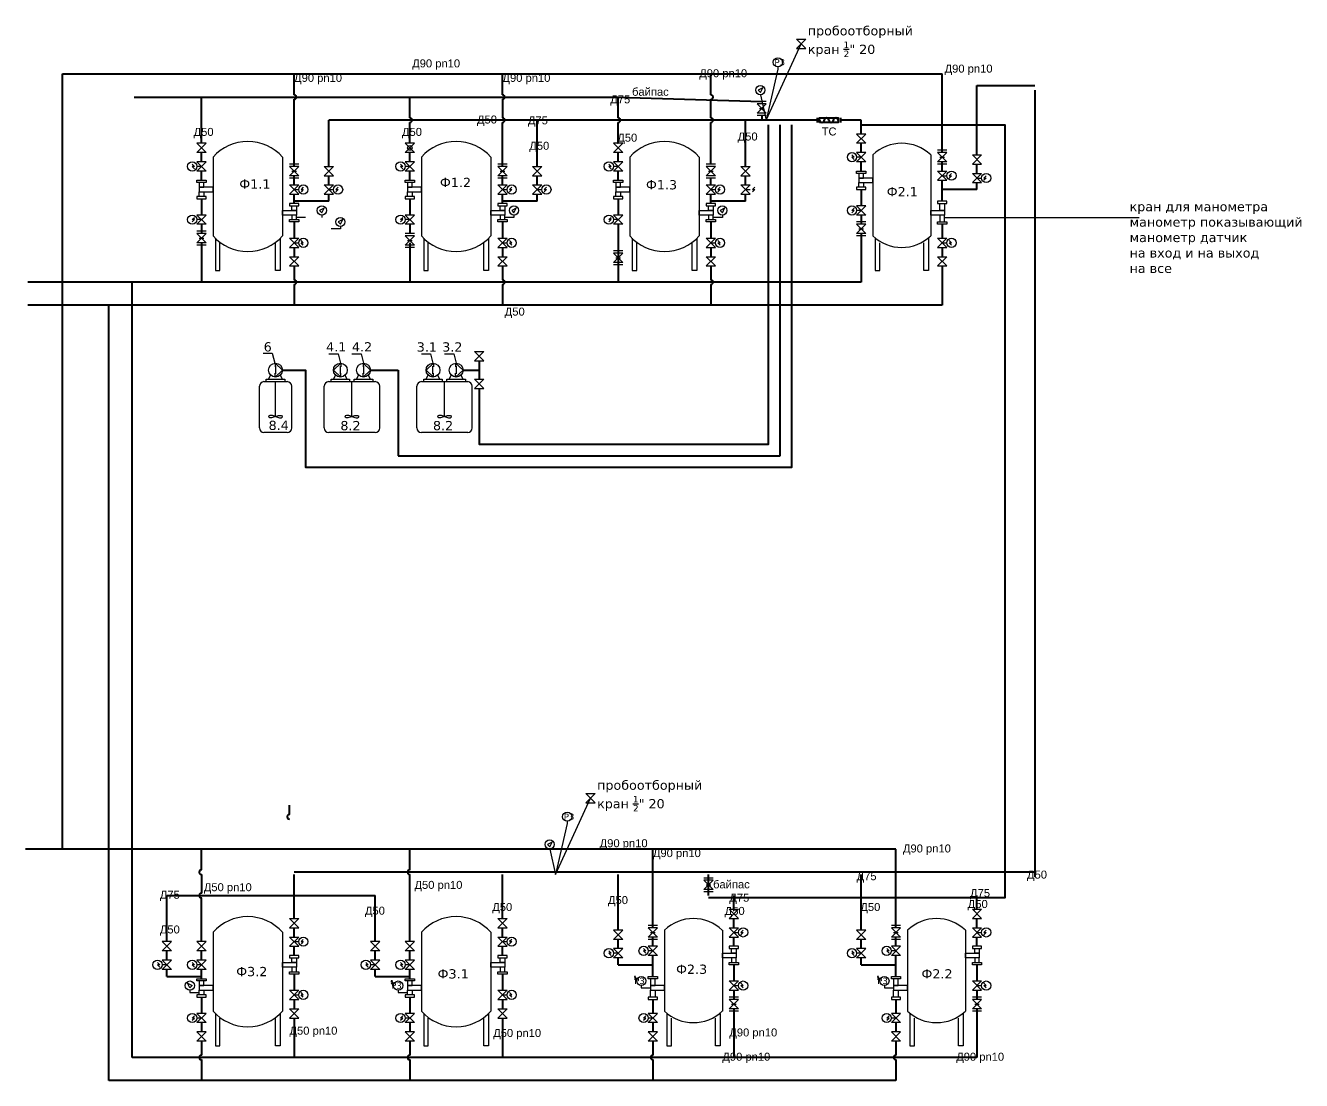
# Model space of a CAD drawing. Header units: millimetres. Extents: x 113402 to 208521, y -93000 to -12455.
# Drawn here: x 164950 to 192508, y -35250 to -12455 of the extents above; entities that cross this region are included whole.
import ezdxf

# ---------------------------------------------------------------- set-up
doc = ezdxf.new("R2010")
doc.units = ezdxf.units.MM
doc.layers.add('1', color=7, linetype='Continuous')
doc.layers.add('2', color=7, linetype='Continuous')
for name, color, linetype, lineweight, true_color in [('В1', 5, 'Continuous', 40, 0x0000ff), ('В20', 7, 'Continuous', 40, 0x0a7800), ('К10', 7, 'Continuous', 40, 0xffbe00), ('Р3', 7, 'Continuous', 40, 0xd19cc7)]:
    doc.layers.add(name, color=color, linetype=linetype, lineweight=lineweight, true_color=true_color)
for name, color, linetype, lineweight in [('В30', 136, 'Continuous', 40), ('В40', 142, 'Continuous', 40), ('В60Н', 140, 'Continuous', 40), ('К20Н', 33, 'Continuous', 40), ('Р1', 202, 'Continuous', 40), ('Р4', 210, 'Continuous', 40)]:
    doc.layers.add(name, color=color, linetype=linetype, lineweight=lineweight)
doc.styles.get("Standard").update_dxf_attribs({"font": 'arial.ttf'})

msp = doc.modelspace()

# ---------------------------------------------------------------- linework, layer by layer
for p, q in [((181600, -12750), (181800, -12750)), ((181800, -12750), (181600, -12950)), ((181600, -12750), (181800, -12950)), ((181600, -12950), (181800, -12950)), ((181200, -13400), (180950, -14500)), ((181200, -13350), (181200, -13400)), ((180871, -13800), (180771, -13850)), ((180771, -13850), (180821, -13900)), ((180821, -13900), (180871, -13800)), ((180821, -13900), (180871, -13800)), ((180821, -13950), (180950, -14500)), ((180871, -13800), (180871, -13800)), ((180950, -14100), (180750, -14100)), ((180950, -14150), (180750, -14150)), ((180750, -14150), (180950, -14350)), ((180950, -14150), (180750, -14350)), ((180800, -14250), (180900, -14250)), ((180950, -14350), (180750, -14350)), ((180950, -14400), (180750, -14400)), ((183100, -14800), (182900, -14800)), ((182900, -14800), (183100, -15000)), ((183100, -14800), (182900, -15000)), ((168850, -15000), (168650, -15000)), ((168650, -15000), (168850, -15200)), ((168850, -15000), (168650, -15200)), ((173350, -15000), (173150, -15000)), ((173150, -15000), (173350, -15200)), ((173350, -15000), (173150, -15200)), ((177850, -15000), (177650, -15000)), ((177650, -15000), (177850, -15200)), ((177850, -15000), (177650, -15200)), ((183100, -15000), (182900, -15000)), ((184850, -15150), (184650, -15150)), ((168850, -15200), (168650, -15200)), ((168850, -15400), (168650, -15400)), ((168650, -15400), (168850, -15600)), ((168850, -15400), (168650, -15600)), ((173350, -15200), (173150, -15200)), ((173350, -15400), (173150, -15400)), ((173150, -15400), (173350, -15600)), ((173350, -15400), (173150, -15600)), ((177850, -15200), (177650, -15200)), ((177850, -15400), (177650, -15400)), ((177650, -15400), (177850, -15600)), ((177850, -15400), (177650, -15600)), ((182800, -15250), (182850, -15300)), ((182850, -15300), (182800, -15300)), ((182800, -15300), (182850, -15350)), ((183100, -15200), (182900, -15200)), ((182900, -15200), (183100, -15400)), ((183100, -15200), (182900, -15400)), ((183000, -15300), (182900, -15300)), ((183100, -15400), (182900, -15400)), ((184850, -15200), (184650, -15200)), ((184650, -15200), (184850, -15400)), ((184850, -15200), (184650, -15400)), ((184850, -15400), (184650, -15400)), ((184700, -15300), (184800, -15300)), ((185400, -15250), (185600, -15250)), ((185600, -15250), (185400, -15450)), ((185400, -15250), (185600, -15450)), ((168550, -15450), (168600, -15500)), ((168600, -15500), (168550, -15500)), ((168550, -15500), (168600, -15550)), ((168750, -15500), (168650, -15500)), ((168850, -15600), (168650, -15600)), ((170850, -15450), (170650, -15450)), ((170850, -15500), (170650, -15500)), ((170650, -15500), (170850, -15700)), ((170850, -15500), (170650, -15700)), ((170850, -15700), (170650, -15700)), ((170700, -15600), (170800, -15600)), ((171400, -15500), (171600, -15500)), ((171600, -15500), (171400, -15700)), ((171400, -15500), (171600, -15700)), ((171400, -15700), (171600, -15700)), ((173050, -15450), (173100, -15500)), ((173100, -15500), (173050, -15500)), ((173050, -15500), (173100, -15550)), ((173250, -15500), (173150, -15500)), ((173350, -15600), (173150, -15600)), ((175350, -15450), (175150, -15450)), ((175350, -15500), (175150, -15500)), ((175150, -15500), (175350, -15700)), ((175350, -15500), (175150, -15700)), ((175350, -15700), (175150, -15700)), ((175200, -15600), (175300, -15600)), ((175900, -15500), (176100, -15500)), ((176100, -15500), (175900, -15700)), ((175900, -15500), (176100, -15700)), ((175900, -15700), (176100, -15700)), ((177550, -15450), (177600, -15500)), ((177600, -15500), (177550, -15500)), ((177550, -15500), (177600, -15550)), ((177750, -15500), (177650, -15500)), ((177850, -15600), (177650, -15600)), ((179850, -15450), (179650, -15450)), ((179850, -15500), (179650, -15500)), ((179650, -15500), (179850, -15700)), ((179850, -15500), (179650, -15700)), ((179850, -15700), (179650, -15700)), ((179700, -15600), (179800, -15600)), ((180400, -15500), (180600, -15500)), ((180600, -15500), (180400, -15700)), ((180400, -15500), (180600, -15700)), ((180400, -15700), (180600, -15700)), ((184850, -15450), (184650, -15450)), ((184650, -15600), (184850, -15600)), ((184850, -15600), (184650, -15800)), ((184650, -15600), (184850, -15800)), ((184750, -15700), (184850, -15700)), ((184950, -15650), (184900, -15700)), ((184900, -15700), (184950, -15700)), ((184950, -15700), (184900, -15750)), ((185400, -15450), (185600, -15450)), ((185400, -15650), (185600, -15650)), ((185600, -15650), (185400, -15850)), ((185400, -15650), (185600, -15850)), ((185700, -15700), (185650, -15750)), ((170850, -15750), (170650, -15750)), ((170650, -15900), (170850, -15900)), ((170850, -15900), (170650, -16100)), ((170650, -15900), (170850, -16100)), ((170950, -15950), (170900, -16000)), ((171400, -15900), (171600, -15900)), ((171600, -15900), (171400, -16100)), ((171400, -15900), (171600, -16100)), ((171700, -15950), (171650, -16000)), ((175350, -15750), (175150, -15750)), ((175150, -15900), (175350, -15900)), ((175350, -15900), (175150, -16100)), ((175150, -15900), (175350, -16100)), ((175450, -15950), (175400, -16000)), ((175900, -15900), (176100, -15900)), ((176100, -15900), (175900, -16100)), ((175900, -15900), (176100, -16100)), ((176200, -15950), (176150, -16000)), ((179850, -15750), (179650, -15750)), ((179650, -15900), (179850, -15900)), ((179850, -15900), (179650, -16100)), ((179650, -15900), (179850, -16100)), ((179950, -15950), (179900, -16000)), ((180400, -15900), (180600, -15900)), ((180600, -15900), (180400, -16100)), ((180400, -15900), (180600, -16100)), ((180700, -15950), (180650, -16000)), ((184650, -15800), (184850, -15800)), ((185400, -15850), (185600, -15850)), ((185500, -15750), (185600, -15750)), ((185650, -15750), (185700, -15750)), ((185700, -15750), (185650, -15800)), ((170650, -16100), (170850, -16100)), ((170750, -16000), (170850, -16000)), ((170900, -16000), (170950, -16000)), ((170950, -16000), (170900, -16050)), ((171400, -16100), (171600, -16100)), ((171500, -16000), (171600, -16000)), ((171650, -16000), (171700, -16000)), ((171700, -16000), (171650, -16050)), ((175150, -16100), (175350, -16100)), ((175250, -16000), (175350, -16000)), ((175400, -16000), (175450, -16000)), ((175450, -16000), (175400, -16050)), ((175900, -16100), (176100, -16100)), ((176000, -16000), (176100, -16000)), ((176150, -16000), (176200, -16000)), ((176200, -16000), (176150, -16050)), ((179650, -16100), (179850, -16100)), ((179750, -16000), (179850, -16000)), ((179900, -16000), (179950, -16000)), ((179950, -16000), (179900, -16050)), ((180400, -16100), (180600, -16100)), ((180500, -16000), (180600, -16000)), ((180650, -16000), (180700, -16000)), ((180700, -16000), (180650, -16050)), ((171400, -16400), (171300, -16450)), ((171300, -16450), (171350, -16500)), ((171350, -16500), (171400, -16400)), ((171350, -16500), (171400, -16400)), ((175550, -16400), (175450, -16450)), ((175450, -16450), (175500, -16500)), ((175500, -16500), (175550, -16400)), ((175500, -16500), (175550, -16400)), ((180050, -16400), (179950, -16450)), ((179950, -16450), (180000, -16500)), ((180000, -16500), (180050, -16400)), ((180000, -16500), (180050, -16400)), ((182800, -16450), (182850, -16400)), ((182800, -16500), (182850, -16450)), ((182850, -16450), (182800, -16450)), ((183100, -16350), (182900, -16350)), ((182900, -16550), (183100, -16350)), ((183100, -16550), (182900, -16350)), ((183000, -16450), (182900, -16450)), ((168550, -16650), (168600, -16600)), ((168550, -16700), (168600, -16650)), ((168600, -16650), (168550, -16650)), ((168850, -16550), (168650, -16550)), ((168650, -16750), (168850, -16550)), ((168850, -16750), (168650, -16550)), ((168750, -16650), (168650, -16650)), ((168850, -16750), (168650, -16750)), ((171000, -16600), (170800, -16600)), ((171350, -16550), (171350, -16600)), ((171800, -16650), (171700, -16700)), ((171700, -16700), (171750, -16750)), ((171750, -16750), (171800, -16650)), ((171750, -16750), (171800, -16650)), ((171750, -16800), (171750, -16850)), ((173050, -16650), (173100, -16600)), ((173050, -16700), (173100, -16650)), ((173100, -16650), (173050, -16650)), ((173350, -16550), (173150, -16550)), ((173150, -16750), (173350, -16550)), ((173350, -16750), (173150, -16550)), ((173250, -16650), (173150, -16650)), ((173350, -16750), (173150, -16750)), ((175500, -16600), (175300, -16600)), ((175500, -16550), (175500, -16600)), ((177550, -16650), (177600, -16600)), ((177550, -16700), (177600, -16650)), ((177600, -16650), (177550, -16650)), ((177850, -16550), (177650, -16550)), ((177650, -16750), (177850, -16550)), ((177850, -16750), (177650, -16550)), ((177750, -16650), (177650, -16650)), ((177850, -16750), (177650, -16750)), ((180000, -16600), (179800, -16600)), ((180000, -16550), (180000, -16600)), ((183100, -16550), (182900, -16550)), ((183100, -16700), (182900, -16700)), ((183100, -16750), (182900, -16750)), ((182900, -16750), (183100, -16950)), ((183100, -16750), (182900, -16950)), ((184800, -16600), (189000, -16600)), ((168850, -16900), (168650, -16900)), ((168850, -16950), (168650, -16950)), ((168650, -16950), (168850, -17150)), ((168850, -16950), (168650, -17150)), ((168700, -17050), (168800, -17050)), ((170650, -17050), (170850, -17050)), ((170850, -17250), (170650, -17050)), ((170650, -17250), (170850, -17050)), ((171750, -16850), (171550, -16850)), ((173350, -16950), (173150, -16950)), ((173350, -17000), (173150, -17000)), ((173150, -17000), (173350, -17200)), ((173350, -17000), (173150, -17200)), ((175150, -17050), (175350, -17050)), ((175350, -17250), (175150, -17050)), ((175150, -17250), (175350, -17050)), ((179650, -17050), (179850, -17050)), ((179850, -17250), (179650, -17050)), ((179650, -17250), (179850, -17050)), ((183100, -16950), (182900, -16950)), ((183100, -17000), (182900, -17000)), ((182950, -16850), (183050, -16850)), ((184650, -17050), (184850, -17050)), ((184850, -17250), (184650, -17050)), ((184650, -17250), (184850, -17050)), ((168850, -17150), (168650, -17150)), ((168850, -17200), (168650, -17200)), ((170650, -17250), (170850, -17250)), ((170750, -17150), (170850, -17150)), ((170950, -17150), (170900, -17100)), ((170950, -17200), (170900, -17150)), ((170900, -17150), (170950, -17150)), ((173350, -17200), (173150, -17200)), ((173350, -17250), (173150, -17250)), ((173200, -17100), (173300, -17100)), ((175150, -17250), (175350, -17250)), ((175250, -17150), (175350, -17150)), ((175450, -17150), (175400, -17100)), ((175450, -17200), (175400, -17150)), ((175400, -17150), (175450, -17150)), ((177850, -17325), (177650, -17325)), ((179650, -17250), (179850, -17250)), ((179750, -17150), (179850, -17150)), ((179950, -17150), (179900, -17100)), ((179950, -17200), (179900, -17150)), ((179900, -17150), (179950, -17150)), ((184650, -17250), (184850, -17250)), ((184750, -17150), (184850, -17150)), ((184950, -17150), (184900, -17100)), ((184950, -17200), (184900, -17150)), ((184900, -17150), (184950, -17150)), ((170650, -17450), (170850, -17450)), ((170850, -17650), (170650, -17450)), ((170650, -17650), (170850, -17450)), ((175150, -17450), (175350, -17450)), ((175350, -17650), (175150, -17450)), ((175150, -17650), (175350, -17450)), ((177850, -17375), (177650, -17375)), ((177650, -17375), (177850, -17575)), ((177850, -17375), (177650, -17575)), ((177850, -17575), (177650, -17575)), ((177850, -17625), (177650, -17625)), ((177700, -17475), (177800, -17475)), ((179650, -17450), (179850, -17450)), ((179850, -17650), (179650, -17450)), ((179650, -17650), (179850, -17450)), ((184650, -17450), (184850, -17450)), ((184850, -17650), (184650, -17450)), ((184650, -17650), (184850, -17450)), ((170650, -17650), (170850, -17650)), ((175150, -17650), (175350, -17650)), ((179650, -17650), (179850, -17650)), ((184650, -17650), (184850, -17650)), ((174650, -19500), (174850, -19500)), ((174850, -19500), (174650, -19700)), ((174650, -19500), (174850, -19700)), ((174650, -19700), (174850, -19700)), ((170150, -20150), (170150, -20100)), ((170150, -20100), (170550, -20100)), ((170200, -20100), (170250, -20000)), ((170500, -20100), (170450, -20000)), ((170550, -20100), (170550, -20150)), ((171550, -20150), (171550, -20100)), ((171550, -20100), (171950, -20100)), ((171600, -20100), (171650, -20000)), ((171900, -20100), (171850, -20000)), ((171950, -20100), (171950, -20150)), ((172050, -20150), (172050, -20100)), ((172050, -20100), (172450, -20100)), ((172100, -20100), (172150, -20000)), ((172400, -20100), (172350, -20000)), ((172450, -20100), (172450, -20150)), ((173550, -20150), (173550, -20100)), ((173550, -20100), (173950, -20100)), ((173600, -20100), (173650, -20000)), ((173900, -20100), (173850, -20000)), ((173950, -20100), (173950, -20150)), ((174050, -20150), (174050, -20100)), ((174050, -20100), (174450, -20100)), ((174100, -20100), (174150, -20000)), ((174400, -20100), (174350, -20000)), ((174450, -20100), (174450, -20150)), ((174650, -20100), (174850, -20100)), ((174850, -20100), (174650, -20300)), ((174650, -20100), (174850, -20300)), ((170000, -21150), (170000, -20250)), ((170100, -20150), (170600, -20150)), ((170350, -20900), (170350, -20150)), ((170700, -21150), (170700, -20250)), ((171400, -21150), (171400, -20250)), ((171500, -20150), (172500, -20150)), ((172000, -20900), (172000, -20150)), ((172600, -21150), (172600, -20250)), ((173400, -21150), (173400, -20250)), ((173500, -20150), (174500, -20150)), ((174000, -20900), (174000, -20150)), ((174600, -21150), (174600, -20250)), ((174650, -20300), (174850, -20300)), ((170600, -21250), (170100, -21250)), ((172500, -21250), (171500, -21250)), ((174500, -21250), (173500, -21250)), ((177050, -29050), (177250, -29050)), ((177250, -29050), (177050, -29250)), ((177050, -29050), (177250, -29250)), ((177050, -29250), (177250, -29250)), ((176650, -29700), (176400, -30800)), ((176650, -29650), (176650, -29700)), ((176321, -30100), (176221, -30150)), ((176221, -30150), (176271, -30200)), ((176271, -30200), (176321, -30100)), ((176271, -30200), (176321, -30100)), ((176271, -30250), (176400, -30800)), ((176321, -30100), (176321, -30100)), ((179800, -30875), (179600, -30875)), ((179800, -30925), (179600, -30925)), ((179600, -30925), (179800, -31125)), ((179800, -30925), (179600, -31125)), ((179800, -31125), (179600, -31125)), ((179650, -31025), (179750, -31025)), ((179800, -31175), (179600, -31175)), ((180150, -31550), (180350, -31550)), ((180350, -31550), (180150, -31750)), ((180150, -31550), (180350, -31750)), ((185400, -31550), (185600, -31550)), ((185600, -31550), (185400, -31750)), ((185400, -31550), (185600, -31750)), ((170650, -31750), (170850, -31750)), ((170850, -31750), (170650, -31950)), ((170650, -31750), (170850, -31950)), ((170650, -31950), (170850, -31950)), ((175150, -31750), (175350, -31750)), ((175350, -31750), (175150, -31950)), ((175150, -31750), (175350, -31950)), ((175150, -31950), (175350, -31950)), ((178600, -31900), (178400, -31900)), ((178600, -31950), (178400, -31950)), ((178400, -31950), (178600, -32150)), ((178600, -31950), (178400, -32150)), ((180150, -31750), (180350, -31750)), ((180150, -31950), (180350, -31950)), ((180350, -31950), (180150, -32150)), ((180150, -31950), (180350, -32150)), ((183850, -31900), (183650, -31900)), ((183850, -31950), (183650, -31950)), ((183650, -31950), (183850, -32150)), ((183850, -31950), (183650, -32150)), ((185400, -31750), (185600, -31750)), ((185400, -31950), (185600, -31950)), ((185600, -31950), (185400, -32150)), ((185400, -31950), (185600, -32150)), ((170650, -32150), (170850, -32150)), ((170850, -32150), (170650, -32350)), ((170650, -32150), (170850, -32350)), ((170950, -32200), (170900, -32250)), ((175150, -32150), (175350, -32150)), ((175350, -32150), (175150, -32350)), ((175150, -32150), (175350, -32350)), ((175450, -32200), (175400, -32250)), ((177850, -32000), (177650, -32000)), ((177650, -32000), (177850, -32200)), ((177850, -32000), (177650, -32200)), ((177850, -32200), (177650, -32200)), ((178600, -32150), (178400, -32150)), ((178600, -32200), (178400, -32200)), ((178450, -32050), (178550, -32050)), ((180150, -32150), (180350, -32150)), ((180250, -32050), (180350, -32050)), ((180450, -32000), (180400, -32050)), ((180400, -32050), (180450, -32050)), ((180450, -32050), (180400, -32100)), ((183100, -32000), (182900, -32000)), ((182900, -32000), (183100, -32200)), ((183100, -32000), (182900, -32200)), ((183100, -32200), (182900, -32200)), ((183850, -32150), (183650, -32150)), ((183850, -32200), (183650, -32200)), ((183700, -32050), (183800, -32050)), ((185400, -32150), (185600, -32150)), ((185500, -32050), (185600, -32050)), ((185700, -32000), (185650, -32050)), ((185650, -32050), (185700, -32050)), ((185700, -32050), (185650, -32100)), ((168100, -32250), (167900, -32250)), ((167900, -32250), (168100, -32450)), ((168100, -32250), (167900, -32450)), ((168100, -32450), (167900, -32450)), ((168850, -32250), (168650, -32250)), ((168650, -32250), (168850, -32450)), ((168850, -32250), (168650, -32450)), ((168850, -32450), (168650, -32450)), ((170650, -32350), (170850, -32350)), ((170750, -32250), (170850, -32250)), ((170900, -32250), (170950, -32250)), ((170950, -32250), (170900, -32300)), ((172600, -32250), (172400, -32250)), ((172400, -32250), (172600, -32450)), ((172600, -32250), (172400, -32450)), ((172600, -32450), (172400, -32450)), ((173350, -32250), (173150, -32250)), ((173150, -32250), (173350, -32450)), ((173350, -32250), (173150, -32450)), ((173350, -32450), (173150, -32450)), ((175150, -32350), (175350, -32350)), ((175250, -32250), (175350, -32250)), ((175400, -32250), (175450, -32250)), ((175450, -32250), (175400, -32300)), ((177550, -32450), (177600, -32500)), ((177600, -32500), (177550, -32500)), ((177550, -32500), (177600, -32550)), ((177850, -32400), (177650, -32400)), ((177650, -32400), (177850, -32600)), ((177850, -32400), (177650, -32600)), ((177750, -32500), (177650, -32500)), ((178300, -32400), (178350, -32450)), ((178350, -32450), (178300, -32450)), ((178300, -32450), (178350, -32500)), ((178600, -32350), (178400, -32350)), ((178400, -32350), (178600, -32550)), ((178600, -32350), (178400, -32550)), ((178500, -32450), (178400, -32450)), ((182800, -32450), (182850, -32500)), ((182850, -32500), (182800, -32500)), ((182800, -32500), (182850, -32550)), ((183100, -32400), (182900, -32400)), ((182900, -32400), (183100, -32600)), ((183100, -32400), (182900, -32600)), ((183000, -32500), (182900, -32500)), ((183550, -32400), (183600, -32450)), ((183600, -32450), (183550, -32450)), ((183550, -32450), (183600, -32500)), ((183850, -32350), (183650, -32350)), ((183650, -32350), (183850, -32550)), ((183850, -32350), (183650, -32550)), ((183750, -32450), (183650, -32450)), ((167800, -32700), (167850, -32750)), ((167850, -32750), (167800, -32750)), ((167800, -32750), (167850, -32800)), ((168100, -32650), (167900, -32650)), ((167900, -32650), (168100, -32850)), ((168100, -32650), (167900, -32850)), ((168000, -32750), (167900, -32750)), ((168550, -32700), (168600, -32750)), ((168600, -32750), (168550, -32750)), ((168550, -32750), (168600, -32800)), ((168850, -32650), (168650, -32650)), ((168650, -32650), (168850, -32850)), ((168850, -32650), (168650, -32850)), ((168750, -32750), (168650, -32750)), ((172300, -32700), (172350, -32750)), ((172350, -32750), (172300, -32750)), ((172300, -32750), (172350, -32800)), ((172600, -32650), (172400, -32650)), ((172400, -32650), (172600, -32850)), ((172600, -32650), (172400, -32850)), ((172500, -32750), (172400, -32750)), ((173050, -32700), (173100, -32750)), ((173100, -32750), (173050, -32750)), ((173050, -32750), (173100, -32800)), ((173350, -32650), (173150, -32650)), ((173150, -32650), (173350, -32850)), ((173350, -32650), (173150, -32850)), ((173250, -32750), (173150, -32750)), ((177850, -32600), (177650, -32600)), ((178600, -32550), (178400, -32550)), ((183100, -32600), (182900, -32600)), ((183850, -32550), (183650, -32550)), ((168100, -32850), (167900, -32850)), ((168850, -32850), (168650, -32850)), ((172600, -32850), (172400, -32850)), ((173350, -32850), (173150, -32850)), ((178150, -33050), (178100, -33000)), ((178150, -33100), (178100, -33050)), ((178100, -33050), (178150, -33050)), ((183400, -33050), (183350, -33000)), ((183400, -33100), (183350, -33050)), ((183350, -33050), (183400, -33050)), ((168500, -33250), (168450, -33150)), ((168500, -33250), (168450, -33150)), ((168450, -33150), (168550, -33200)), ((168550, -33200), (168500, -33250)), ((168500, -33300), (168500, -33350)), ((170650, -33300), (170850, -33300)), ((170850, -33500), (170650, -33300)), ((170650, -33500), (170850, -33300)), ((172900, -33150), (172850, -33100)), ((172900, -33200), (172850, -33150)), ((172850, -33150), (172900, -33150)), ((173000, -33300), (173000, -33350)), ((175150, -33300), (175350, -33300)), ((175350, -33500), (175150, -33300)), ((175150, -33500), (175350, -33300)), ((178250, -33200), (178250, -33250)), ((178250, -33250), (178450, -33250)), ((180150, -33100), (180350, -33100)), ((180350, -33300), (180150, -33100)), ((180150, -33300), (180350, -33100)), ((180150, -33300), (180350, -33300)), ((180250, -33200), (180350, -33200)), ((180450, -33200), (180400, -33150)), ((180450, -33250), (180400, -33200)), ((180400, -33200), (180450, -33200)), ((183500, -33200), (183500, -33250)), ((183500, -33250), (183700, -33250)), ((185400, -33100), (185600, -33100)), ((185600, -33300), (185400, -33100)), ((185400, -33300), (185600, -33100)), ((185400, -33300), (185600, -33300)), ((185500, -33200), (185600, -33200)), ((185700, -33200), (185650, -33150)), ((185700, -33250), (185650, -33200)), ((185650, -33200), (185700, -33200)), ((168500, -33350), (168700, -33350)), ((170650, -33500), (170850, -33500)), ((170750, -33400), (170850, -33400)), ((170950, -33400), (170900, -33350)), ((170950, -33450), (170900, -33400)), ((170900, -33400), (170950, -33400)), ((173000, -33350), (173200, -33350)), ((175150, -33500), (175350, -33500)), ((175250, -33400), (175350, -33400)), ((175450, -33400), (175400, -33350)), ((175450, -33450), (175400, -33400)), ((175400, -33400), (175450, -33400)), ((180350, -33450), (180150, -33450)), ((180350, -33500), (180150, -33500)), ((180150, -33500), (180350, -33700)), ((180350, -33500), (180150, -33700)), ((180200, -33600), (180300, -33600)), ((185600, -33450), (185400, -33450)), ((185600, -33500), (185400, -33500)), ((185400, -33500), (185600, -33700)), ((185600, -33500), (185400, -33700)), ((185450, -33600), (185550, -33600)), ((168550, -33900), (168600, -33850)), ((168850, -33800), (168650, -33800)), ((168650, -34000), (168850, -33800)), ((168850, -34000), (168650, -33800)), ((170650, -33700), (170850, -33700)), ((170850, -33900), (170650, -33700)), ((170650, -33900), (170850, -33700)), ((173050, -33900), (173100, -33850)), ((173350, -33800), (173150, -33800)), ((173150, -34000), (173350, -33800)), ((173350, -34000), (173150, -33800)), ((175150, -33700), (175350, -33700)), ((175350, -33900), (175150, -33700)), ((175150, -33900), (175350, -33700)), ((178300, -33900), (178350, -33850)), ((178600, -33800), (178400, -33800)), ((178400, -34000), (178600, -33800)), ((178600, -34000), (178400, -33800)), ((180350, -33700), (180150, -33700)), ((180350, -33750), (180150, -33750)), ((183550, -33900), (183600, -33850)), ((183850, -33800), (183650, -33800)), ((183650, -34000), (183850, -33800)), ((183850, -34000), (183650, -33800)), ((185600, -33700), (185400, -33700)), ((185600, -33750), (185400, -33750)), ((168550, -33950), (168600, -33900)), ((168600, -33900), (168550, -33900)), ((168750, -33900), (168650, -33900)), ((168850, -34000), (168650, -34000)), ((170650, -33900), (170850, -33900)), ((173050, -33950), (173100, -33900)), ((173100, -33900), (173050, -33900)), ((173250, -33900), (173150, -33900)), ((173350, -34000), (173150, -34000)), ((175150, -33900), (175350, -33900)), ((178300, -33950), (178350, -33900)), ((178350, -33900), (178300, -33900)), ((178500, -33900), (178400, -33900)), ((178600, -34000), (178400, -34000)), ((183550, -33950), (183600, -33900)), ((183600, -33900), (183550, -33900)), ((183750, -33900), (183650, -33900)), ((183850, -34000), (183650, -34000)), ((168850, -34200), (168650, -34200)), ((168650, -34400), (168850, -34200)), ((168850, -34400), (168650, -34200)), ((168850, -34400), (168650, -34400)), ((173350, -34200), (173150, -34200)), ((173150, -34400), (173350, -34200)), ((173350, -34400), (173150, -34200)), ((173350, -34400), (173150, -34400)), ((178600, -34200), (178400, -34200)), ((178400, -34400), (178600, -34200)), ((178600, -34400), (178400, -34200)), ((178600, -34400), (178400, -34400)), ((183850, -34200), (183650, -34200)), ((183650, -34400), (183850, -34200)), ((183850, -34400), (183650, -34200)), ((183850, -34400), (183650, -34400))]:
    msp.add_line(p, q)
at = {"ltscale": 0.166667}
for p, q in [((170084, -19538), (170274, -19538)), ((171500, -19550), (171700, -19550)), ((172000, -19550), (172200, -19550)), ((173500, -19550), (173700, -19550)), ((174000, -19550), (174200, -19550))]:
    msp.add_line(p, q, dxfattribs=at)
at = {"ltscale": 0.4}
for p, q in [((170274, -19538), (170333, -19753)), ((171700, -19550), (171750, -19750)), ((172200, -19550), (172250, -19750)), ((173700, -19550), (173750, -19750)), ((174200, -19550), (174250, -19750))]:
    msp.add_line(p, q, dxfattribs=at)
at = {"ltscale": 10}
for p, q in [((170500, -19900), (170339, -19750)), ((170339, -19750), (170339, -19831)), ((170350, -19819), (170350, -19981)), ((171600, -19900), (171761, -19750)), ((171750, -19981), (171750, -19819)), ((171761, -19750), (171761, -19832)), ((172400, -19900), (172239, -19750)), ((172239, -19750), (172239, -19831)), ((172250, -19819), (172250, -19981)), ((173600, -19900), (173761, -19750)), ((173750, -19981), (173750, -19819)), ((173761, -19750), (173761, -19832)), ((174400, -19900), (174239, -19750)), ((174239, -19750), (174239, -19831)), ((174250, -19819), (174250, -19981)), ((170500, -19900), (170339, -20050)), ((170339, -20050), (170339, -19968)), ((171600, -19900), (171761, -20050)), ((171761, -20050), (171761, -19969)), ((172400, -19900), (172239, -20050)), ((172239, -20050), (172239, -19968)), ((173600, -19900), (173761, -20050)), ((173761, -20050), (173761, -19969)), ((174400, -19900), (174239, -20050)), ((174239, -20050), (174239, -19968))]:
    msp.add_line(p, q, dxfattribs=at)
for centre, radius in [((181200, -13250), 100), ((180821, -13850), 100), ((173250, -15100), 50), ((168550, -15500), 100), ((173050, -15500), 100), ((177550, -15500), 100), ((182800, -15300), 100), ((184950, -15700), 100), ((185700, -15750), 100), ((170950, -16000), 100), ((171700, -16000), 100), ((175450, -16000), 100), ((176200, -16000), 100), ((179950, -16000), 100), ((171350, -16450), 100), ((175500, -16450), 100), ((180000, -16450), 100), ((182800, -16450), 100), ((168550, -16650), 100), ((171750, -16700), 100), ((173050, -16650), 100), ((177550, -16650), 100), ((170950, -17150), 100), ((175450, -17150), 100), ((179950, -17150), 100), ((184950, -17150), 100), ((170350, -19900), 150), ((171750, -19900), 150), ((172250, -19900), 150), ((173750, -19900), 150), ((174250, -19900), 150), ((176650, -29550), 100), ((176271, -30150), 100), ((180450, -32050), 100), ((185700, -32050), 100), ((170950, -32250), 100), ((175450, -32250), 100), ((177550, -32500), 100), ((178300, -32450), 100), ((182800, -32500), 100), ((183550, -32450), 100), ((167800, -32750), 100), ((168550, -32750), 100), ((172300, -32750), 100), ((173050, -32750), 100), ((178250, -33100), 100), ((183500, -33100), 100), ((168500, -33200), 100), ((170950, -33400), 100), ((173000, -33200), 100), ((175450, -33400), 100), ((180450, -33200), 100), ((185700, -33200), 100), ((168550, -33900), 100), ((173050, -33900), 100), ((178300, -33900), 100), ((183550, -33900), 100)]:
    msp.add_circle(centre, radius)
for centre, start, end in [((170100, -20250), 90, 180), ((170600, -20250), 0, 90), ((171500, -20250), 90, 180), ((172500, -20250), 0, 90), ((173500, -20250), 90, 180), ((174500, -20250), 0, 90), ((170100, -21150), 180, 270), ((170600, -21150), 270, 0), ((171500, -21150), 180, 270), ((172500, -21150), 270, 0), ((173500, -21150), 180, 270), ((174500, -21150), 270, 0)]:
    msp.add_arc(centre, 100, start, end)
at = {"ltscale": 50}
for centre, start, end in [((170219, -20905), 144.6538, 215.3462), ((170481, -20905), 324.6538, 35.3462), ((171869, -20905), 144.6538, 215.3462), ((172131, -20905), 324.6538, 35.3462), ((173869, -20905), 144.6538, 215.3462), ((174131, -20905), 324.6538, 35.3462)]:
    msp.add_arc(centre, 19, start, end, dxfattribs=at)
for points in [[(170350, -20900), (170261, -20880), (170206, -20891), (170204, -20894)], [(170350, -20900), (170261, -20931), (170206, -20920), (170204, -20916)], [(170350, -20900), (170439, -20880), (170494, -20891), (170496, -20894)], [(170350, -20900), (170439, -20931), (170494, -20920), (170496, -20916)], [(172000, -20900), (171911, -20880), (171856, -20891), (171854, -20894)], [(172000, -20900), (171911, -20931), (171856, -20920), (171854, -20916)], [(172000, -20900), (172089, -20880), (172144, -20891), (172146, -20894)], [(172000, -20900), (172089, -20931), (172144, -20920), (172146, -20916)], [(174000, -20900), (173911, -20880), (173856, -20891), (173854, -20894)], [(174000, -20900), (173911, -20931), (173856, -20920), (173854, -20916)], [(174000, -20900), (174089, -20880), (174144, -20891), (174146, -20894)], [(174000, -20900), (174089, -20931), (174144, -20920), (174146, -20916)]]:
    msp.add_spline(points, degree=3, dxfattribs=at)
at = {"layer": '1'}
for p, q in [((180950, -14500), (181700, -12850)), ((169000, -15298), (169000, -17000)), ((170500, -15298), (170500, -17000)), ((173500, -15298), (173500, -17000)), ((175000, -15298), (175000, -17000)), ((178000, -15298), (178000, -17000)), ((179500, -15298), (179500, -17000)), ((183250, -15250), (183250, -17000)), ((184500, -15250), (184500, -17000)), ((169050, -17050), (169050, -17750)), ((170450, -17054), (170450, -17750)), ((173550, -17050), (173550, -17750)), ((174950, -17054), (174950, -17750)), ((178050, -17050), (178050, -17750)), ((179450, -17054), (179450, -17750)), ((183300, -17050), (183300, -17750)), ((184450, -17054), (184450, -17750)), ((169150, -17750), (169150, -17150)), ((170350, -17750), (170350, -17150)), ((173650, -17750), (173650, -17150)), ((174850, -17750), (174850, -17150)), ((178150, -17750), (178150, -17150)), ((179350, -17750), (179350, -17150)), ((183400, -17750), (183400, -17150)), ((184350, -17750), (184350, -17150)), ((169050, -17750), (169150, -17750)), ((170450, -17750), (170350, -17750)), ((173550, -17750), (173650, -17750)), ((174950, -17750), (174850, -17750)), ((178050, -17750), (178150, -17750)), ((179450, -17750), (179350, -17750)), ((183300, -17750), (183400, -17750)), ((184450, -17750), (184350, -17750)), ((176400, -30800), (177150, -29150)), ((169000, -32048), (169000, -33750)), ((170500, -32048), (170500, -33750)), ((173500, -32048), (173500, -33750)), ((175000, -32048), (175000, -33750)), ((178750, -32000), (178750, -33750)), ((180000, -32000), (180000, -33750)), ((184000, -32000), (184000, -33750)), ((185250, -32000), (185250, -33750)), ((178100, -33000), (178125, -33000)), ((178125, -33000), (178100, -33000)), ((178100, -33000), (178100, -33025)), ((178100, -33025), (178125, -33000)), ((183350, -33000), (183375, -33000)), ((183375, -33000), (183350, -33000)), ((183350, -33000), (183350, -33025)), ((183350, -33025), (183375, -33000)), ((172850, -33100), (172875, -33100)), ((172875, -33100), (172850, -33100)), ((172850, -33100), (172850, -33125)), ((172850, -33125), (172875, -33100)), ((169050, -33804), (169050, -34500)), ((170450, -33800), (170450, -34500)), ((173550, -33804), (173550, -34500)), ((174950, -33800), (174950, -34500)), ((178800, -33804), (178800, -34500)), ((179950, -33800), (179950, -34500)), ((184050, -33804), (184050, -34500)), ((185200, -33800), (185200, -34500)), ((169150, -34500), (169150, -33900)), ((170350, -34500), (170350, -33900)), ((173650, -34500), (173650, -33900)), ((174850, -34500), (174850, -33900)), ((178900, -34500), (178900, -33900)), ((179850, -34500), (179850, -33900)), ((184150, -34500), (184150, -33900)), ((185100, -34500), (185100, -33900)), ((169050, -34500), (169150, -34500)), ((170450, -34500), (170350, -34500)), ((173550, -34500), (173650, -34500)), ((174950, -34500), (174850, -34500)), ((178800, -34500), (178900, -34500)), ((179950, -34500), (179850, -34500)), ((184050, -34500), (184150, -34500)), ((185200, -34500), (185100, -34500))]:
    msp.add_line(p, q, dxfattribs=at)
for points in [[(183100, -15650), (182900, -15650), (182900, -15600), (183100, -15600)], [(182950, -15750), (183050, -15750), (183050, -15650), (182950, -15650)], [(168850, -15850), (168650, -15850), (168650, -15800), (168850, -15800)], [(168700, -15950), (168800, -15950), (168800, -15850), (168700, -15850)], [(168700, -16050), (169000, -16050), (169000, -15950), (168700, -15950)], [(173350, -15850), (173150, -15850), (173150, -15800), (173350, -15800)], [(173200, -15950), (173300, -15950), (173300, -15850), (173200, -15850)], [(173200, -16050), (173500, -16050), (173500, -15950), (173200, -15950)], [(177850, -15850), (177650, -15850), (177650, -15800), (177850, -15800)], [(177700, -15950), (177800, -15950), (177800, -15850), (177700, -15850)], [(177700, -16050), (178000, -16050), (178000, -15950), (177700, -15950)], [(183100, -15950), (182900, -15950), (182900, -16000), (183100, -16000)], [(182950, -15850), (183250, -15850), (183250, -15750), (182950, -15750)], [(182950, -15850), (183050, -15850), (183050, -15950), (182950, -15950)], [(168850, -16150), (168650, -16150), (168650, -16200), (168850, -16200)], [(168700, -16050), (168800, -16050), (168800, -16150), (168700, -16150)], [(173350, -16150), (173150, -16150), (173150, -16200), (173350, -16200)], [(173200, -16050), (173300, -16050), (173300, -16150), (173200, -16150)], [(177850, -16150), (177650, -16150), (177650, -16200), (177850, -16200)], [(177700, -16050), (177800, -16050), (177800, -16150), (177700, -16150)], [(184650, -16300), (184850, -16300), (184850, -16250), (184650, -16250)], [(170800, -16550), (170500, -16550), (170500, -16450), (170800, -16450)], [(170650, -16350), (170850, -16350), (170850, -16300), (170650, -16300)], [(170800, -16450), (170700, -16450), (170700, -16350), (170800, -16350)], [(175300, -16550), (175000, -16550), (175000, -16450), (175300, -16450)], [(175150, -16350), (175350, -16350), (175350, -16300), (175150, -16300)], [(175300, -16450), (175200, -16450), (175200, -16350), (175300, -16350)], [(179800, -16550), (179500, -16550), (179500, -16450), (179800, -16450)], [(179650, -16350), (179850, -16350), (179850, -16300), (179650, -16300)], [(179800, -16450), (179700, -16450), (179700, -16350), (179800, -16350)], [(184800, -16550), (184500, -16550), (184500, -16450), (184800, -16450)], [(184800, -16450), (184700, -16450), (184700, -16300), (184800, -16300)], [(170650, -16650), (170850, -16650), (170850, -16700), (170650, -16700)], [(170800, -16550), (170700, -16550), (170700, -16650), (170800, -16650)], [(175150, -16650), (175350, -16650), (175350, -16700), (175150, -16700)], [(175300, -16550), (175200, -16550), (175200, -16650), (175300, -16650)], [(179650, -16650), (179850, -16650), (179850, -16700), (179650, -16700)], [(179800, -16550), (179700, -16550), (179700, -16650), (179800, -16650)], [(184650, -16700), (184850, -16700), (184850, -16750), (184650, -16750)], [(184800, -16550), (184700, -16550), (184700, -16700), (184800, -16700)], [(180300, -32600), (180000, -32600), (180000, -32500), (180300, -32500)], [(180150, -32400), (180350, -32400), (180350, -32350), (180150, -32350)], [(180300, -32500), (180200, -32500), (180200, -32400), (180300, -32400)], [(185550, -32600), (185250, -32600), (185250, -32500), (185550, -32500)], [(185400, -32400), (185600, -32400), (185600, -32350), (185400, -32350)], [(185550, -32500), (185450, -32500), (185450, -32400), (185550, -32400)], [(170800, -32800), (170500, -32800), (170500, -32700), (170800, -32700)], [(170650, -32600), (170850, -32600), (170850, -32550), (170650, -32550)], [(170800, -32700), (170700, -32700), (170700, -32600), (170800, -32600)], [(175300, -32800), (175000, -32800), (175000, -32700), (175300, -32700)], [(175150, -32600), (175350, -32600), (175350, -32550), (175150, -32550)], [(175300, -32700), (175200, -32700), (175200, -32600), (175300, -32600)], [(180150, -32700), (180350, -32700), (180350, -32750), (180150, -32750)], [(180300, -32600), (180200, -32600), (180200, -32700), (180300, -32700)], [(185400, -32700), (185600, -32700), (185600, -32750), (185400, -32750)], [(185550, -32600), (185450, -32600), (185450, -32700), (185550, -32700)], [(168850, -33100), (168650, -33100), (168650, -33050), (168850, -33050)], [(170650, -32900), (170850, -32900), (170850, -32950), (170650, -32950)], [(170800, -32800), (170700, -32800), (170700, -32900), (170800, -32900)], [(173350, -33100), (173150, -33100), (173150, -33050), (173350, -33050)], [(175150, -32900), (175350, -32900), (175350, -32950), (175150, -32950)], [(175300, -32800), (175200, -32800), (175200, -32900), (175300, -32900)], [(178600, -33050), (178400, -33050), (178400, -33000), (178600, -33000)], [(178450, -33200), (178550, -33200), (178550, -33050), (178450, -33050)], [(183850, -33050), (183650, -33050), (183650, -33000), (183850, -33000)], [(183700, -33200), (183800, -33200), (183800, -33050), (183700, -33050)], [(168700, -33200), (168800, -33200), (168800, -33100), (168700, -33100)], [(168700, -33300), (169000, -33300), (169000, -33200), (168700, -33200)], [(168700, -33300), (168800, -33300), (168800, -33400), (168700, -33400)], [(173200, -33200), (173300, -33200), (173300, -33100), (173200, -33100)], [(173200, -33300), (173500, -33300), (173500, -33200), (173200, -33200)], [(173200, -33300), (173300, -33300), (173300, -33400), (173200, -33400)], [(178450, -33300), (178750, -33300), (178750, -33200), (178450, -33200)], [(178450, -33300), (178550, -33300), (178550, -33450), (178450, -33450)], [(183700, -33300), (184000, -33300), (184000, -33200), (183700, -33200)], [(183700, -33300), (183800, -33300), (183800, -33450), (183700, -33450)], [(168850, -33400), (168650, -33400), (168650, -33450), (168850, -33450)], [(173350, -33400), (173150, -33400), (173150, -33450), (173350, -33450)], [(178600, -33450), (178400, -33450), (178400, -33500), (178600, -33500)], [(183850, -33450), (183650, -33450), (183650, -33500), (183850, -33500)]]:
    msp.add_lwpolyline(points, close=True, dxfattribs=at)
for centre, radius, start, end in [((169750, -15960), 1000, 41.4096, 138.5904), ((174250, -15960), 1000, 41.4096, 138.5904), ((178750, -15960), 1000, 41.4096, 138.5904), ((183875, -15906), 906, 46.3972, 133.6028), ((169750, -16339), 1000, 221.4096, 318.5904), ((174250, -16339), 1000, 221.4096, 318.5904), ((178750, -16339), 1000, 221.4096, 318.5904), ((183875, -16345), 905, 226.3426, 313.6574), ((169750, -32710), 1000, 41.4096, 138.5904), ((174250, -32710), 1000, 41.4096, 138.5904), ((179375, -32656), 906, 46.3972, 133.6028), ((184625, -32656), 906, 46.3972, 133.6028), ((169750, -33089), 1000, 221.4096, 318.5904), ((174250, -33089), 1000, 221.4096, 318.5904), ((179375, -33095), 905, 226.3426, 313.6574), ((184625, -33095), 905, 226.3426, 313.6574)]:
    msp.add_arc(centre, radius, start, end, dxfattribs=at)
at = {"layer": 'В1'}
for p, q in [((168000, -32250), (168000, -31250)), ((168000, -31250), (172500, -31250)), ((172500, -32250), (172500, -31250)), ((168000, -32650), (168000, -32450)), ((172500, -32650), (172500, -32450)), ((168000, -33000), (168000, -32850)), ((168000, -33000), (168750, -33000)), ((172500, -33000), (172500, -32850)), ((172500, -33000), (173250, -33000))]:
    msp.add_line(p, q, dxfattribs=at)
at = {"layer": 'В20'}
for p, q in [((167300, -14000), (177750, -14000)), ((168750, -15000), (168750, -14000)), ((173250, -14450), (173250, -14000)), ((177750, -14450), (177750, -14000)), ((177750, -14000), (180850, -14100)), ((173250, -15000), (173250, -14550)), ((177750, -15000), (177750, -14550)), ((168750, -15400), (168750, -15200)), ((173250, -15400), (173250, -15200)), ((177750, -15400), (177750, -15200)), ((168750, -15800), (168750, -15600)), ((173250, -15800), (173250, -15600)), ((177750, -15800), (177750, -15600))]:
    msp.add_line(p, q, dxfattribs=at)
for centre in [(173250, -14500), (177750, -14500)]:
    msp.add_arc(centre, 50, 269.7459, 90.2541, dxfattribs=at)
at = {"layer": 'В30'}
for p, q in [((171500, -15500), (171500, -14500)), ((182050, -14500), (171500, -14500)), ((176000, -15500), (176000, -14500)), ((180500, -15500), (180500, -14500)), ((182050, -14450), (182050, -14550)), ((182550, -14450), (182550, -14550)), ((183000, -14500), (182550, -14500)), ((183000, -14800), (183000, -14500)), ((183000, -15200), (183000, -15000)), ((183000, -15600), (183000, -15400)), ((171500, -15900), (171500, -15700)), ((176000, -15900), (176000, -15700)), ((180500, -15900), (180500, -15700)), ((171500, -16250), (170750, -16250)), ((171500, -16250), (171500, -16100)), ((176000, -16250), (175250, -16250)), ((176000, -16250), (176000, -16100)), ((180500, -16250), (179750, -16250)), ((180500, -16250), (180500, -16100)), ((180250, -31550), (180250, -31250)), ((185500, -31550), (185500, -31250)), ((180250, -31950), (180250, -31750)), ((185500, -31950), (185500, -31750)), ((180250, -32350), (180250, -32150)), ((185500, -32350), (185500, -32150))]:
    msp.add_line(p, q, dxfattribs=at)
msp.add_lwpolyline([(183000, -14600), (186100, -14600), (186100, -31300), (179700, -31300)], dxfattribs=at)
msp.add_lwpolyline([(182100, -14550), (182100, -14450), (182500, -14450), (182500, -14550)], close=True, dxfattribs=at)
for centre, start, end in [((182150, -14500), 180, 0), ((182250, -14500), 0, 180), ((182350, -14500), 180, 0), ((182450, -14500), 0, 180)]:
    msp.add_arc(centre, 50, start, end, dxfattribs=at)
at = {"layer": 'В40'}
for p, q in [((185500, -15250), (185500, -13750)), ((185500, -13750), (186750, -13750)), ((186750, -13850), (186750, -30850)), ((185500, -15650), (185500, -15450)), ((185500, -16000), (185500, -15850)), ((185500, -16000), (184750, -16000)), ((170650, -29500), (170650, -29300)), ((186750, -30750), (170750, -30750)), ((170750, -31750), (170750, -30800)), ((175250, -31750), (175250, -30800)), ((177750, -32000), (177750, -30800)), ((179700, -31250), (179700, -30800)), ((183000, -32000), (183000, -30800)), ((170750, -32150), (170750, -31950)), ((175250, -32150), (175250, -31950)), ((177750, -32400), (177750, -32200)), ((183000, -32400), (183000, -32200)), ((170750, -32550), (170750, -32350)), ((175250, -32550), (175250, -32350)), ((177750, -32750), (177750, -32600)), ((177750, -32750), (178500, -32750)), ((183000, -32750), (183000, -32600)), ((183000, -32750), (183750, -32750))]:
    msp.add_line(p, q, dxfattribs=at)
msp.add_arc((170650, -29550), 50, 89.7459, 270.2541, dxfattribs=at)
at = {"layer": 'В60Н'}
for p, q in [((165750, -13500), (184750, -13500)), ((170750, -13950), (170750, -13500)), ((175250, -13950), (175250, -13500)), ((179750, -13950), (179750, -13500)), ((184750, -15200), (184750, -13500)), ((170750, -15500), (170750, -14050)), ((175250, -14050), (175250, -14450)), ((179750, -14450), (179750, -14050)), ((175250, -15500), (175250, -14550)), ((179750, -15450), (179750, -14550)), ((184750, -15600), (184750, -15400)), ((170750, -15900), (170750, -15700)), ((175250, -15900), (175250, -15700)), ((179750, -15900), (179750, -15750)), ((184750, -16250), (184750, -15800)), ((170750, -16300), (170750, -16100)), ((175250, -16300), (175250, -16100)), ((179750, -16300), (179750, -16100)), ((183750, -30250), (164950, -30250)), ((168750, -30700), (168750, -30250)), ((173250, -30700), (173250, -30250)), ((178500, -31950), (178500, -30250)), ((183750, -31950), (183750, -30250)), ((168750, -30800), (168750, -31200)), ((173250, -32250), (173250, -30800)), ((168750, -32250), (168750, -31300)), ((178500, -32350), (178500, -32150)), ((183750, -32350), (183750, -32150)), ((168750, -32650), (168750, -32450)), ((173250, -32650), (173250, -32450)), ((178500, -33000), (178500, -32550)), ((183750, -33000), (183750, -32550)), ((168750, -33050), (168750, -32850)), ((173250, -33050), (173250, -32850))]:
    msp.add_line(p, q, dxfattribs=at)
msp.add_lwpolyline([(165750, -30250), (165750, -13500)], dxfattribs=at)
at = {"layer": 'В60Н', "ltscale": 0.3}
for centre, start, end in [((170750, -14000), 269.7459, 90.2541), ((175250, -14000), 269.7459, 90.2541), ((179750, -14000), 269.7459, 90.2541), ((175250, -14500), 269.7459, 90.2541), ((179750, -14500), 269.7459, 90.2541), ((168750, -30750), 89.7459, 270.2541), ((173250, -30750), 89.7459, 270.2541), ((168750, -31250), 89.7459, 270.2541)]:
    msp.add_arc(centre, 50, start, end, dxfattribs=at)
at = {"layer": 'К10'}
for p, q in [((170750, -16700), (170750, -17050)), ((175250, -16700), (175250, -17050)), ((179750, -16700), (179750, -17050)), ((184750, -16750), (184750, -17050)), ((170750, -17250), (170750, -17450)), ((175250, -17250), (175250, -17450)), ((179750, -17250), (179750, -17450)), ((184750, -17250), (184750, -17450)), ((170750, -17650), (170750, -17950)), ((175250, -17650), (175250, -17950)), ((179750, -17650), (179750, -17950)), ((184750, -17650), (184750, -18500)), ((170750, -18050), (170750, -18500)), ((175250, -18050), (175250, -18500)), ((179750, -18050), (179750, -18500)), ((184750, -18500), (165000, -18500)), ((166750, -35250), (166750, -18500)), ((168750, -33450), (168750, -33800)), ((173250, -33450), (173250, -33800)), ((178500, -33500), (178500, -33800)), ((183750, -33500), (183750, -33800)), ((168750, -34000), (168750, -34200)), ((173250, -34000), (173250, -34200)), ((178500, -34000), (178500, -34200)), ((183750, -34000), (183750, -34200)), ((168750, -34400), (168750, -34700)), ((173250, -34400), (173250, -34700)), ((178500, -34400), (178500, -34700)), ((183750, -34400), (183750, -34700)), ((168750, -34800), (168750, -35250)), ((173250, -34800), (173250, -35250)), ((178500, -34800), (178500, -35250)), ((183750, -34800), (183750, -35250)), ((183750, -35250), (166750, -35250))]:
    msp.add_line(p, q, dxfattribs=at)
for centre, start, end in [((170750, -18000), 269.7459, 90.2541), ((175250, -18000), 269.7459, 90.2541), ((179750, -18000), 269.7459, 90.2541), ((168750, -34750), 89.7459, 270.2541), ((173250, -34750), 89.7459, 270.2541), ((178500, -34750), 89.7459, 270.2541), ((183750, -34750), 89.7459, 270.2541)]:
    msp.add_arc(centre, 50, start, end, dxfattribs=at)
at = {"layer": 'К20Н'}
for p, q in [((168750, -16200), (168750, -16550)), ((173250, -16200), (173250, -16550)), ((177750, -16200), (177750, -16550)), ((183000, -16000), (183000, -16350)), ((168750, -16750), (168750, -16950)), ((173250, -16750), (173250, -16950)), ((177750, -16750), (177750, -16950)), ((183000, -16550), (183000, -16750)), ((177750, -16950), (177750, -18000)), ((183000, -16950), (183000, -18000)), ((168750, -17150), (168750, -18000)), ((173250, -17150), (173250, -18000)), ((183000, -18000), (165000, -18000)), ((167250, -34750), (167250, -18000)), ((180250, -32750), (180250, -33100)), ((185500, -32750), (185500, -33100)), ((170750, -32950), (170750, -33300)), ((175250, -32950), (175250, -33300)), ((180250, -33300), (180250, -33500)), ((185500, -33300), (185500, -33500)), ((170750, -33500), (170750, -33700)), ((175250, -33500), (175250, -33700)), ((180250, -33700), (180250, -34750)), ((185500, -33700), (185500, -34750)), ((170750, -33900), (170750, -34750)), ((175250, -33900), (175250, -34750)), ((185500, -34750), (167250, -34750))]:
    msp.add_line(p, q, dxfattribs=at)
at = {"layer": 'Р1'}
for p, q in [((174750, -19700), (174750, -20100)), ((174400, -19900), (174750, -19900))]:
    msp.add_line(p, q, dxfattribs=at)
msp.add_lwpolyline([(174750, -20300), (174750, -21500), (181000, -21500), (181000, -14600)], dxfattribs=at)
at = {"layer": 'Р3'}
for p, q in [((180850, -14400), (180850, -14500)), ((181250, -21750), (181250, -14600)), ((172400, -19900), (173000, -19900)), ((173000, -19900), (173000, -21750)), ((173000, -21750), (181250, -21750))]:
    msp.add_line(p, q, dxfattribs=at)
at = {"layer": 'Р4'}
msp.add_lwpolyline([(170500, -19900), (171000, -19900), (171000, -22000), (181500, -22000), (181500, -14600)], dxfattribs=at)

# ---------------------------------------------------------------- texts
at = {"ltscale": 15, "char_height": 200, "width": 285.44, "attachment_point": 1}
for s, insert in [('{\\fVerdana|b0|i0|c204|p34;6}', (170094, -19298)), ('{\\fVerdana|b0|i0|c204|p34;8.4}', (170200, -20994))]:
    msp.add_mtext(s, dxfattribs=dict(at, insert=insert))
at = {"layer": '1', "ltscale": 15, "char_height": 200, "attachment_point": 1}
for s, insert, width in [('\\A1;{\\fVerdana|b0|i0|c204|p34;пробоотборный кран \\H0.7x;\\S1/2;\\H1.42857x;" 20}', (181845, -12468), 1728.75), ('{\\fVerdana|b0|i0|c204|p34;Ф\\fVerdana|b0|i0|c0|p34;1.1}', (169567, -15780), 285.44), ('{\\fVerdana|b0|i0|c204|p34;Ф\\fVerdana|b0|i0|c0|p34;1.2}', (173900, -15746), 285.44), ('{\\fVerdana|b0|i0|c204|p34;Ф\\fVerdana|b0|i0|c0|p34;1.3}', (178350, -15796), 285.44), ('{\\fVerdana|b0|i0|c204|p34;Ф\\fVerdana|b0|i0|c0|p34;2.1}', (183550, -15946), 285.44), ('\\A1;{\\fVerdana|b0|i0|c204|p34;кран для манометра\\Pманометр показывающий\\Pманометр датчик\\fVerdana|b0|i0|c0|p34;\\P\\fVerdana|b0|i0|c204|p34;на вход и на выход\\fVerdana|b0|i0|c0|p34;\\P\\fVerdana|b0|i0|c204|p34;на все}', (188795, -16268), 4679.74), ('{\\fVerdana|b0|i0|c204|p34;4.1}', (171442, -19298), 285.44), ('{\\fVerdana|b0|i0|c204|p34;4.2}', (172000, -19298), 285.44), ('{\\fVerdana|b0|i0|c204|p34;3.1}', (173400, -19300), 285.44), ('{\\fVerdana|b0|i0|c204|p34;3.2}', (173950, -19300), 285.44), ('{\\fVerdana|b0|i0|c204|p34;8.2}', (171750, -21000), 285.44), ('{\\fVerdana|b0|i0|c204|p34;8.2}', (173750, -21000), 285.44), ('\\A1;{\\fVerdana|b0|i0|c204|p34;пробоотборный кран \\H0.7x;\\S1/2;\\H1.42857x;" 20}', (177295, -28768), 1728.75), ('{\\fVerdana|b0|i0|c204|p34;Ф\\fVerdana|b0|i0|c0|p34;3.2}', (169500, -32796), 285.44), ('{\\fVerdana|b0|i0|c204|p34;Ф\\fVerdana|b0|i0|c0|p34;2.3}', (179000, -32746), 285.44), ('{\\fVerdana|b0|i0|c204|p34;Ф\\fVerdana|b0|i0|c0|p34;3.1}', (173850, -32846), 285.44), ('{\\fVerdana|b0|i0|c204|p34;Ф\\fVerdana|b0|i0|c0|p34;2.2}', (184300, -32846), 285.44)]:
    msp.add_mtext(s, dxfattribs=dict(at, insert=insert, width=width))
at = {"layer": '1', "char_height": 172.8, "attachment_point": 1}
for s, width, insert in [('{\\fArial|b0|i0|c204|p34;Д}90 pn10', 1131.73, (173300, -13187)), ('{\\fArial|b0|i0|c204|p34;Д}90 pn10', 1131.73, (170750, -13500)), ('{\\fArial|b0|i0|c204|p34;Д}90 pn10', 1131.73, (175250, -13500)), ('{\\fArial|b0|i0|c204|p34;Д}90 pn10', 1131.73, (179500, -13400)), ('{\\fArial|b0|i0|c204|p34;Д}90 pn10', 1131.73, (184800, -13300)), ('Д75', 11.42, (177578, -13964)), ('{\\fArial|b0|i0|c204|p34;байпас}', 1131.73, (178050, -13800)), ('{\\fArial|b0|i0|c204|p34;Д}50', 11.42, (174700, -14400)), ('Д75', 11.42, (175800, -14417)), ('{\\fArial|b0|i0|c204|p34;Д}50', 11.42, (168580, -14667)), ('{\\fArial|b0|i0|c204|p34;Д}50', 11.42, (173080, -14667)), ('{\\fArial|b0|i0|c204|p34;Д}50', 11.42, (177730, -14792)), ('{\\fArial|b0|i0|c204|p34;Д}50', 11.42, (180330, -14767)), ('ТС', 11.42, (182145, -14658)), ('{\\fArial|b0|i0|c204|p34;Д}50', 11.42, (175830, -14967)), ('Д50', 11.42, (175300, -18550)), ('{\\fArial|b0|i0|c204|p34;Д}90 pn10', 1131.73, (177350, -30037)), ('{\\fArial|b0|i0|c204|p34;Д}90 pn10', 1131.73, (178500, -30250)), ('{\\fArial|b0|i0|c204|p34;Д}90 pn10', 1131.73, (183900, -30150)), ('Д75', 11.42, (182900, -30750)), ('{\\fArial|b0|i0|c204|p34;Д}50', 11.42, (186580, -30715)), ('{\\fArial|b0|i0|c204|p34;Д}50 pn10', 1131.73, (168800, -30987)), ('{\\fArial|b0|i0|c204|p34;Д}50 pn10', 1131.73, (173350, -30937)), ('{\\fArial|b0|i0|c204|p34;байпас}', 1131.73, (179800, -30925)), ('Д75', 11.42, (185350, -31114)), ('Д75', 11.42, (167850, -31150)), ('{\\fArial|b0|i0|c204|p34;Д}50', 11.42, (175030, -31415)), ('{\\fArial|b0|i0|c204|p34;Д}50', 11.42, (177530, -31265)), ('Д75', 11.42, (180150, -31214)), ('{\\fArial|b0|i0|c204|p34;Д}50', 11.42, (182980, -31415)), ('{\\fArial|b0|i0|c204|p34;Д}50', 11.42, (185300, -31350)), ('{\\fArial|b0|i0|c204|p34;Д}50', 11.42, (172280, -31494)), ('{\\fArial|b0|i0|c204|p34;Д}50', 11.42, (180050, -31500)), ('{\\fArial|b0|i0|c204|p34;Д}50', 11.42, (167850, -31900)), ('{\\fArial|b0|i0|c204|p34;Д}50 pn10', 1131.73, (170650, -34087)), ('{\\fArial|b0|i0|c204|p34;Д}50 pn10', 1131.73, (175050, -34137)), ('{\\fArial|b0|i0|c204|p34;Д}90 pn10', 1131.73, (180150, -34125)), ('{\\fArial|b0|i0|c204|p34;Д}90 pn10', 1131.73, (180000, -34650)), ('{\\fArial|b0|i0|c204|p34;Д}90 pn10', 1131.73, (185050, -34650))]:
    msp.add_mtext_dynamic_manual_height_columns(s, width=width, gutter_width=11.2, heights=[0], dxfattribs=dict(at, insert=insert))
at = {"layer": '2', "ltscale": 15, "char_height": 134.4, "width": 274.02}
for insert, attachment_point in [((181126, -13182), 1), ((176576, -29482), 1), ((178324, -33032), 3), ((183574, -33032), 3), ((173074, -33132), 3)]:
    msp.add_mtext('{\\fVerdana|b0|i0|c204|p34;Р3}', dxfattribs=dict(at, insert=insert, attachment_point=attachment_point))

doc.saveas('drawing.dxf')
